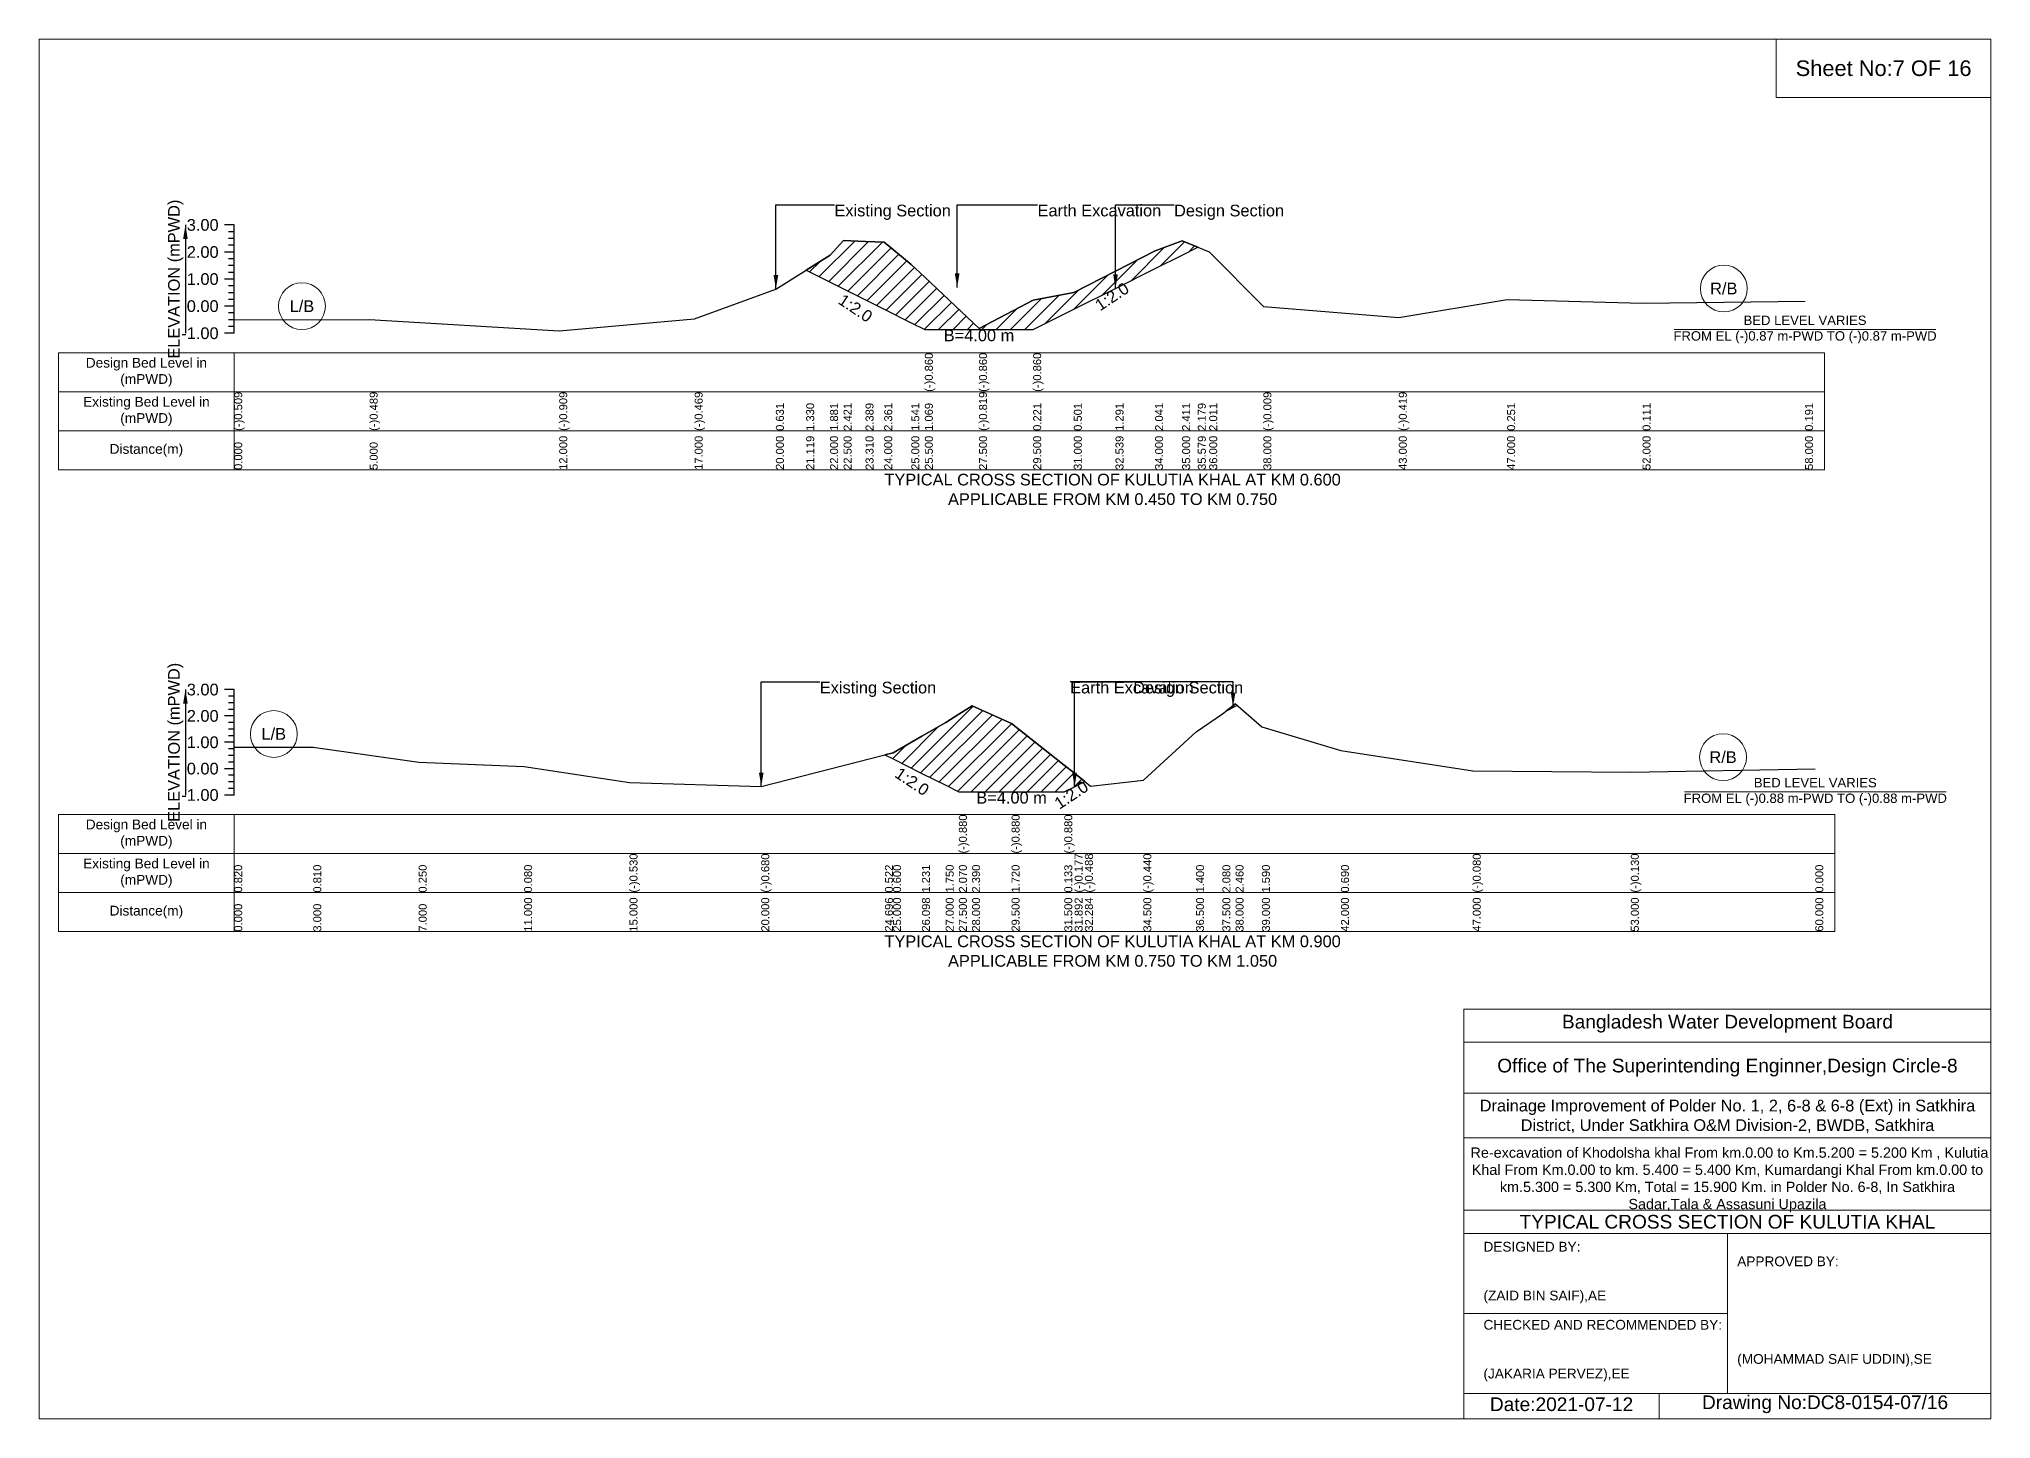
# Model space of a CAD drawing. Header units: inches. Extents: x 91000 to 568000, y -5656 to 0.
# Drawn here: x 310000 to 318000, y -5656 to 0 of the extents above; entities that cross this region are included whole.
import ezdxf

# ---------------------------------------------------------------- set-up
doc = ezdxf.new("R2010")
doc.units = ezdxf.units.IN
doc.header["$LTSCALE"] = 7
doc.header["$MEASUREMENT"] = 0
for name, color, linetype, lineweight in [('Cross section Data Border', 7, 'Continuous', 9), ('Cross Section Labels', 7, 'Continuous', 9), ('Existing_Bed_Level for Xsection', 7, 'Continuous', 25)]:
    doc.layers.add(name, color=color, linetype=linetype, lineweight=lineweight)
doc.styles.get("Standard").update_dxf_attribs({"font": 'arial.ttf'})
doc.dimstyles.get("Standard").update_dxf_attribs({"dimtxt": 0.18, "dimasz": 0.18, "dimexe": 0.18, "dimexo": 0.0625, "dimgap": 0.09, "dimtad": 0, "dimtih": 1, "dimtoh": 1, "dimdec": 4, "dimzin": 0, "dimdsep": 46, "dimtxsty": 'Standard', "dimcen": 0.09, "dimadec": 0, "dimazin": 0, "dimtfac": 1, "dimtdec": 4, "dimtofl": 0, "dimtmove": 0, "dimatfit": 3, "dimfxl": 1, "dimtolj": 1, "dimtzin": 0, "dimarcsym": 0})

msp = doc.modelspace()

# ---------------------------------------------------------------- hatches: boundary and pattern name
at = {"layer": 'Existing_Bed_Level for Xsection'}
h = msp.add_hatch(dxfattribs=at)
h.set_pattern_fill('ANSI31', color=256, scale=333, style=0)
h.paths.add_polyline_path([(313144.2, -947.4), (313242, -996.3), (313297.5, -1024.1), (313387.4, -1069), (313464, -1107.3), (313575, -1162.8), (313630.5, -1190.6), (313852.5, -1190.6), (314074.5, -1190.6), (314241, -1107.3), (314411.9, -1021.9), (314574, -940.8), (314685, -885.3), (314749.3, -853.2), (314685, -827.5), (314574, -868.5), (314411.9, -951.8), (314241, -1039.5), (314074.5, -1070.6), (313852.5, -1186), (313630.5, -976.4), (313575, -924), (313464, -833), (313387.4, -830), (313297.5, -826.4), (313242, -886.3)])
h = msp.add_hatch(dxfattribs=at)
h.set_pattern_fill('ANSI31', color=256, scale=324, style=0)
h.paths.add_polyline_path([(313467.1, -2934.2), (313500, -2950.6), (313618.6, -3009.9), (313716, -3058.6), (313770, -3085.6), (313824, -3085.6), (313986, -3085.6), (314202, -3085.6), (314244.3, -3064.4), (314286.6, -3043.3), (314244.3, -3009.7), (314202, -2976.2), (313986, -2804.8), (313824, -2732.4), (313770, -2767), (313716, -2801.6), (313618.6, -2857.6), (313500, -2925.8)])
h = msp.add_hatch(dxfattribs=at)
h.set_pattern_fill('ANSI31', color=256, scale=324, style=0)
h.paths.add_polyline_path([(314866.6, -2753.3), (314904, -2734.6), (314911.1, -2731.1), (314904, -2724.9)])

# ---------------------------------------------------------------- linework, layer by layer
at = {"layer": 'Cross section Data Border'}
for points in [[(310080, -1286.1), (317318, -1286.1), (317318, -1766.1), (310080, -1766.1)], [(310080, -3178.6), (317360, -3178.6), (317360, -3658.6), (310080, -3658.6)]]:
    msp.add_lwpolyline(points, close=True, dxfattribs=at)
for points in [[(310800, -1286.1), (310800, -1766.1)], [(310080, -1446.1), (317318, -1446.1)], [(310080, -1606.1), (317318, -1606.1)], [(310800, -3178.6), (310800, -3658.6)], [(310080, -3338.6), (317360, -3338.6)], [(310080, -3498.6), (317360, -3498.6)]]:
    msp.add_lwpolyline(points, dxfattribs=at)
at = {"layer": 'Cross Section Labels'}
for points in [[(310000, 0), (318000, 0), (318000, -5656), (310000, -5656)], [(317120, 0), (318000, 0), (318000, -240), (317120, -240)]]:
    msp.add_lwpolyline(points, close=True, dxfattribs=at)
for points in [[(316702.2, -1190.6), (317773.8, -1190.6)], [(316744.2, -3085.6), (317815.8, -3085.6)], [(315840, -5656), (315840, -3976), (318000, -3976)], [(315840, -4112), (318000, -4112)], [(315840, -4320), (318000, -4320)], [(315840, -4504), (318000, -4504)], [(315840, -4800), (318000, -4800)], [(315840, -4896), (318000, -4896)], [(316920, -4896), (316920, -5552)], [(315840, -5224), (316920, -5224)], [(315840, -5552), (318000, -5552)], [(316640, -5552), (316640, -5656)]]:
    msp.add_lwpolyline(points, dxfattribs=at)
for centre in [(316905, -1022.8), (311077.5, -1095), (310962, -2848.5), (316902, -2943.6)]:
    msp.add_circle(centre, 96, dxfattribs=at)
at = {"layer": 'Existing_Bed_Level for Xsection'}
for points in [[(310800, -762.1), (310760, -762.1)], [(310800, -789.9), (310776, -789.9)], [(310800, -1206.1), (310800, -1095.1), (310800, -984.1), (310800, -873.1), (310800, -762.1)], [(310800, -873.1), (310760, -873.1)], [(310800, -817.6), (310776, -817.6)], [(310800, -845.4), (310776, -845.4)], [(310800, -1151.6), (311355, -1149.4), (312132, -1196), (312687, -1147.2), (313020, -1025.1), (313144.2, -947.4), (313242, -886.3), (313297.5, -826.4), (313387.4, -830), (313464, -833), (313575, -924), (313630.5, -976.4), (313630.5, -976.4), (313852.5, -1186), (313852.5, -1186), (314074.5, -1070.6), (314074.5, -1070.6), (314241, -1039.5), (314411.9, -951.8), (314574, -868.5), (314685, -827.5), (314749.3, -853.2), (314796, -871.9), (315018, -1096.1), (315573, -1141.6), (316017, -1067.2), (316572, -1082.8), (317238, -1073.9)], [(310800, -900.9), (310776, -900.9)], [(310800, -928.6), (310776, -928.6)], [(310800, -956.4), (310776, -956.4)], [(310800, -984.1), (310760, -984.1)], [(310800, -1011.9), (310776, -1011.9)], [(310800, -1039.6), (310776, -1039.6)], [(310800, -1095.1), (310760, -1095.1)], [(310800, -1067.4), (310776, -1067.4)], [(310800, -1122.9), (310776, -1122.9)], [(310800, -1150.6), (310776, -1150.6)], [(310800, -1178.4), (310776, -1178.4)], [(310800, -1206.1), (310760, -1206.1)], [(310800, -2666.6), (310760, -2666.6)], [(310800, -2693.6), (310776, -2693.6)], [(310800, -3098.6), (310800, -2990.6), (310800, -2882.6), (310800, -2774.6), (310800, -2666.6)], [(310800, -2774.6), (310760, -2774.6)], [(310800, -2720.6), (310776, -2720.6)], [(310800, -2747.6), (310776, -2747.6)], [(310800, -2902), (311124, -2903.1), (311556, -2963.6), (311988, -2981.9), (312420, -3047.8), (312960, -3064), (313467.1, -2934.2), (313500, -2925.8), (313618.6, -2857.6), (313716, -2801.6), (313770, -2767), (313770, -2767), (313824, -2732.4), (313986, -2804.8), (313986, -2804.8), (314202, -2976.2), (314202, -2976.2), (314244.3, -3009.7), (314286.6, -3043.3), (314310, -3061.8), (314526, -3038.1), (314742, -2839.4), (314850, -2765.9), (314904, -2724.9), (315012, -2818.8), (315336, -2916), (315876, -2999.2), (316524, -3004.6), (317280, -2990.6)], [(310800, -2801.6), (310776, -2801.6)], [(310800, -2828.6), (310776, -2828.6)], [(310800, -2855.6), (310776, -2855.6)], [(310800, -2882.6), (310760, -2882.6)], [(310800, -2909.6), (310776, -2909.6)], [(310800, -2936.6), (310776, -2936.6)], [(310800, -2990.6), (310760, -2990.6)], [(310800, -2963.6), (310776, -2963.6)], [(310800, -3017.6), (310776, -3017.6)], [(310800, -3098.6), (310760, -3098.6)], [(310800, -3044.6), (310776, -3044.6)], [(310800, -3071.6), (310776, -3071.6)]]:
    msp.add_lwpolyline(points, dxfattribs=at)
for points in [[(313144.2, -947.4), (313242, -996.3), (313297.5, -1024.1), (313387.4, -1069), (313464, -1107.3), (313575, -1162.8), (313630.5, -1190.6), (313630.5, -1190.6), (313852.5, -1190.6), (313852.5, -1190.6), (314074.5, -1190.6), (314074.5, -1190.6), (314241, -1107.3), (314411.9, -1021.9), (314574, -940.8), (314685, -885.3), (314749.3, -853.2), (314685, -827.5), (314574, -868.5), (314411.9, -951.8), (314241, -1039.5), (314074.5, -1070.6), (314074.5, -1070.6), (313852.5, -1186), (313852.5, -1186), (313630.5, -976.4), (313630.5, -976.4), (313575, -924), (313464, -833), (313387.4, -830), (313297.5, -826.4), (313242, -886.3)], [(313467.1, -2934.2), (313500, -2950.6), (313618.6, -3009.9), (313716, -3058.6), (313770, -3085.6), (313770, -3085.6), (313824, -3085.6), (313986, -3085.6), (313986, -3085.6), (314202, -3085.6), (314202, -3085.6), (314244.3, -3064.4), (314286.6, -3043.3), (314286.6, -3043.3), (314286.6, -3043.3), (314244.3, -3009.7), (314202, -2976.2), (314202, -2976.2), (313986, -2804.8), (313986, -2804.8), (313824, -2732.4), (313770, -2767), (313770, -2767), (313716, -2801.6), (313618.6, -2857.6), (313500, -2925.8)], [(314866.6, -2753.3), (314904, -2734.6), (314911.1, -2731.1), (314904, -2724.9)]]:
    msp.add_lwpolyline(points, close=True, dxfattribs=at)

# ---------------------------------------------------------------- texts
at = {"layer": 'Cross section Data Border', "char_height": 40, "width": 640, "attachment_point": 5}
for s, insert in [('Design Bed Level in (mPWD)', (310440, -1366.1)), ('Existing Bed Level in (mPWD)', (310440, -1526.1)), ('Distance(m)', (310440, -1686.1)), ('Design Bed Level in (mPWD)', (310440, -3258.6)), ('Existing Bed Level in (mPWD)', (310440, -3418.6)), ('Distance(m)', (310440, -3578.6))]:
    msp.add_mtext(s, dxfattribs=dict(at, insert=insert))
at = {"layer": 'Cross Section Labels'}
for s, insert, char_height, attachment_point in [('Sheet No:7 OF 16', (317560, -120), 64, 5), ('Existing Section', (313260, -678.9), 48, 1), ('Earth Excavation', (314092.5, -678.9), 48, 1), ('Design Section', (314651.9, -678.9), 48, 1), ('R/B', (316905, -1022.8), 48, 5), ('L/B', (311077.5, -1095), 48, 5), ('B=4.00 m', (313852.5, -1190.6), 48, 2), ('BED LEVEL VARIES ^JFROM EL (-)0.87 m-PWD TO (-)0.87 m-PWD', (317238, -1190.6), 38.4, 5), ('TYPICAL CROSS SECTION OF KULUTIA KHAL AT KM 0.600^JAPPLICABLE FROM KM 0.450 TO KM 0.750', (314400, -1846.1), 48, 5), ('Existing Section', (313200, -2634.2), 48, 1), ('Earth Excavation', (314226, -2634.2), 48, 1), ('Design Section', (314484.3, -2634.2), 48, 1), ('L/B', (310962, -2848.5), 48, 5), ('R/B', (316902, -2943.6), 48, 5), ('BED LEVEL VARIES ^JFROM EL (-)0.88 m-PWD TO (-)0.88 m-PWD', (317280, -3085.6), 38.4, 5), ('B=4.00 m', (313986, -3085.6), 48, 2), ('TYPICAL CROSS SECTION OF KULUTIA KHAL AT KM 0.900^JAPPLICABLE FROM KM 0.750 TO KM 1.050', (314400, -3738.6), 48, 5), ('Bangladesh Water Development Board', (316920, -4036), 56, 5), ('Office of The Superintending Enginner,Design Circle-8', (316920, -4216), 56, 5)]:
    msp.add_mtext(s, dxfattribs=dict(at, insert=insert, char_height=char_height, attachment_point=attachment_point))
at = {"layer": 'Cross Section Labels', "char_height": 48, "attachment_point": 2}
for insert, rotation in [((314384.1, -1035.7), 33.69007), ((313359.6, -1082.9), 326.30993), ((313591.6, -3023.4), 326.30993), ((314217.3, -3077.9), 33.69007)]:
    msp.add_mtext('1:2.0', dxfattribs=dict(at, insert=insert, rotation=rotation))
at = {"layer": 'Cross Section Labels'}
for s, insert, char_height, width, attachment_point in [('Drainage Improvement of Polder No. 1, 2, 6-8 & 6-8 (Ext) in Satkhira District, Under Satkhira O&M Division-2, BWDB, Satkhira', (316920, -4416), 48, 2240, 5), (' Re-excavation of Khodolsha khal From km.0.00 to Km.5.200 = 5.200 Km , Kulutia Khal From Km.0.00 to km. 5.400 = 5.400 Km, Kumardangi Khal From km.0.00 to km.5.300 = 5.300 Km, Total = 15.900 Km. in Polder No. 6-8, In Satkhira Sadar,Tala & Assasuni Upazila', (316920, -4676), 42.1524, 2160, 5), ('TYPICAL CROSS SECTION OF KULUTIA KHAL', (316920, -4848), 56, 2240, 5), ('DESIGNED BY:^J^J^J(ZAID BIN SAIF),AE', (315920, -5056), 40, 1120, 4), ('APPROVED BY:^J^J^J^J^J^J(MOHAMMAD SAIF UDDIN),SE', (316960, -5216), 40, 1120, 4), ('CHECKED AND RECOMMENDED BY:^J^J^J(JAKARIA PERVEZ),EE', (315920, -5376), 40, 1120, 4), ('Date:2021-07-12', (316240, -5596), 56, 1120, 5), ('Drawing No:DC8-0154-07/16', (317320, -5596), 56, 1760, 5)]:
    msp.add_mtext(s, dxfattribs=dict(at, insert=insert, char_height=char_height, width=width, attachment_point=attachment_point))
at = {"layer": 'Existing_Bed_Level for Xsection', "rotation": 90}
for s, insert, char_height, attachment_point in [('ELEVATION (mPWD)', (310560, -984.1), 48, 5), ('(-)0.860', (313630.5, -1446.1), 32.8, 1), ('(-)0.860', (313852.5, -1446.1), 32.8, 1), ('(-)0.860', (314074.5, -1446.1), 32.8, 1), ('(-)0.509', (310800, -1606.1), 32.8, 1), ('(-)0.489', (311355, -1606.1), 32.8, 1), ('(-)0.909', (312132, -1606.1), 32.8, 1), ('(-)0.469', (312687, -1606.1), 32.8, 1), ('0.631', (313020, -1606.1), 32.8, 1), ('1.330', (313144.2, -1606.1), 32.8, 1), ('1.881', (313242, -1606.1), 32.8, 1), ('2.421', (313297.5, -1606.1), 32.8, 1), ('2.389', (313387.4, -1606.1), 32.8, 1), ('2.361', (313464, -1606.1), 32.8, 1), ('1.541', (313575, -1606.1), 32.8, 1), ('1.069', (313630.5, -1606.1), 32.8, 1), ('(-)0.819', (313852.5, -1606.1), 32.8, 1), ('0.221', (314074.5, -1606.1), 32.8, 1), ('0.501', (314241, -1606.1), 32.8, 1), ('1.291', (314411.9, -1606.1), 32.8, 1), ('2.041', (314574, -1606.1), 32.8, 1), ('2.411', (314685, -1606.1), 32.8, 1), ('2.179', (314749.3, -1606.1), 32.8, 1), ('2.011', (314796, -1606.1), 32.8, 1), ('(-)0.009', (315018, -1606.1), 32.8, 1), ('(-)0.419', (315573, -1606.1), 32.8, 1), ('0.251', (316017, -1606.1), 32.8, 1), ('0.111', (316572, -1606.1), 32.8, 1), ('0.191', (317238, -1606.1), 32.8, 1), ('0.000', (310800, -1766.1), 32.8, 1), ('5.000', (311355, -1766.1), 32.8, 1), ('12.000', (312132, -1766.1), 32.8, 1), ('17.000', (312687, -1766.1), 32.8, 1), ('20.000', (313020, -1766.1), 32.8, 1), ('21.119', (313144.2, -1766.1), 32.8, 1), ('22.000', (313242, -1766.1), 32.8, 1), ('22.500', (313297.5, -1766.1), 32.8, 1), ('23.310', (313387.4, -1766.1), 32.8, 1), ('24.000', (313464, -1766.1), 32.8, 1), ('25.000', (313575, -1766.1), 32.8, 1), ('25.500', (313630.5, -1766.1), 32.8, 1), ('27.500', (313852.5, -1766.1), 32.8, 1), ('29.500', (314074.5, -1766.1), 32.8, 1), ('31.000', (314241, -1766.1), 32.8, 1), ('32.539', (314411.9, -1766.1), 32.8, 1), ('34.000', (314574, -1766.1), 32.8, 1), ('35.000', (314685, -1766.1), 32.8, 1), ('35.579', (314749.3, -1766.1), 32.8, 1), ('36.000', (314796, -1766.1), 32.8, 1), ('38.000', (315018, -1766.1), 32.8, 1), ('43.000', (315573, -1766.1), 32.8, 1), ('47.000', (316017, -1766.1), 32.8, 1), ('52.000', (316572, -1766.1), 32.8, 1), ('58.000', (317238, -1766.1), 32.8, 1), ('ELEVATION (mPWD)', (310560, -2882.6), 48, 5), ('(-)0.880', (313770, -3338.6), 32.8, 1), ('(-)0.880', (313986, -3338.6), 32.8, 1), ('(-)0.880', (314202, -3338.6), 32.8, 1), ('(-)0.530', (312420, -3498.6), 32.8, 1), ('(-)0.680', (312960, -3498.6), 32.8, 1), ('(-)0.177', (314244.3, -3498.6), 32.8, 1), ('(-)0.488', (314286.6, -3498.6), 32.8, 1), ('(-)0.440', (314526, -3498.6), 32.8, 1), ('(-)0.080', (315876, -3498.6), 32.8, 1), ('(-)0.130', (316524, -3498.6), 32.8, 1), ('0.820', (310800, -3498.6), 32.8, 1), ('0.810', (311124, -3498.6), 32.8, 1), ('0.250', (311556, -3498.6), 32.8, 1), ('0.080', (311988, -3498.6), 32.8, 1), ('0.522', (313467.1, -3498.6), 32.8, 1), ('0.600', (313500, -3498.6), 32.8, 1), ('1.231', (313618.6, -3498.6), 32.8, 1), ('1.750', (313716, -3498.6), 32.8, 1), ('2.070', (313770, -3498.6), 32.8, 1), ('2.390', (313824, -3498.6), 32.8, 1), ('1.720', (313986, -3498.6), 32.8, 1), ('0.133', (314202, -3498.6), 32.8, 1), ('1.400', (314742, -3498.6), 32.8, 1), ('2.080', (314850, -3498.6), 32.8, 1), ('2.460', (314904, -3498.6), 32.8, 1), ('1.590', (315012, -3498.6), 32.8, 1), ('0.690', (315336, -3498.6), 32.8, 1), ('0.000', (317280, -3498.6), 32.8, 1), ('32.284', (314286.6, -3658.6), 32.8, 1), ('0.000', (310800, -3658.6), 32.8, 1), ('3.000', (311124, -3658.6), 32.8, 1), ('7.000', (311556, -3658.6), 32.8, 1), ('11.000', (311988, -3658.6), 32.8, 1), ('15.000', (312420, -3658.6), 32.8, 1), ('20.000', (312960, -3658.6), 32.8, 1), ('24.696', (313467.1, -3658.6), 32.8, 1), ('25.000', (313500, -3658.6), 32.8, 1), ('26.098', (313618.6, -3658.6), 32.8, 1), ('27.000', (313716, -3658.6), 32.8, 1), ('27.500', (313770, -3658.6), 32.8, 1), ('28.000', (313824, -3658.6), 32.8, 1), ('29.500', (313986, -3658.6), 32.8, 1), ('31.500', (314202, -3658.6), 32.8, 1), ('31.892', (314244.3, -3658.6), 32.8, 1), ('34.500', (314526, -3658.6), 32.8, 1), ('36.500', (314742, -3658.6), 32.8, 1), ('37.500', (314850, -3658.6), 32.8, 1), ('38.000', (314904, -3658.6), 32.8, 1), ('39.000', (315012, -3658.6), 32.8, 1), ('42.000', (315336, -3658.6), 32.8, 1), ('47.000', (315876, -3658.6), 32.8, 1), ('53.000', (316524, -3658.6), 32.8, 1), ('60.000', (317280, -3658.6), 32.8, 1)]:
    msp.add_mtext(s, dxfattribs=dict(at, insert=insert, char_height=char_height, attachment_point=attachment_point))
at = {"layer": 'Existing_Bed_Level for Xsection', "char_height": 48, "attachment_point": 6}
for s, insert in [('3.00', (310736, -762.1)), ('2.00', (310736, -873.1)), ('1.00', (310736, -984.1)), ('0.00', (310736, -1095.1)), ('-1.00', (310736, -1206.1)), ('3.00', (310736, -2666.6)), ('2.00', (310736, -2774.6)), ('1.00', (310736, -2882.6)), ('0.00', (310736, -2990.6)), ('-1.00', (310736, -3098.6))]:
    msp.add_mtext(s, dxfattribs=dict(at, insert=insert))

# ---------------------------------------------------------------- leaders
at = {"layer": 'Cross Section Labels', "annotation_type": 0, "has_hookline": 1}
for points, hookline_direction, text_width in [([(313020, -1025.1), (313020, -678.9), (313259.9, -678.9)], 0, 467.2), ([(313762.9, -1018.2), (313762.9, -678.9), (314092.4, -678.9)], 0, 497), ([(314411.9, -1021.9), (314411.9, -678.9), (314651.8, -678.9)], 0, 441.2), ([(312960, -3064), (312960, -2634.2), (313199.9, -2634.2)], 0, 467.2), ([(314893.9, -2736.4), (314893.9, -2634.2), (314226.1, -2634.2)], 1, 497), ([(314244.3, -3064.4), (314244.3, -2634.2), (314484.2, -2634.2)], 0, 441.2)]:
    msp.add_leader(points, dimstyle='Standard', override={"dimasz": 57.6}, dxfattribs=dict(at, hookline_direction=hookline_direction, text_width=text_width))
at = {"layer": 'Existing_Bed_Level for Xsection'}
for points in [[(310600, -762.1), (310600, -1206.1)], [(310600, -2666.6), (310600, -3098.6)]]:
    msp.add_leader(points, dimstyle='Standard', override={"dimasz": 57.6}, dxfattribs=at)

doc.saveas('drawing.dxf')
